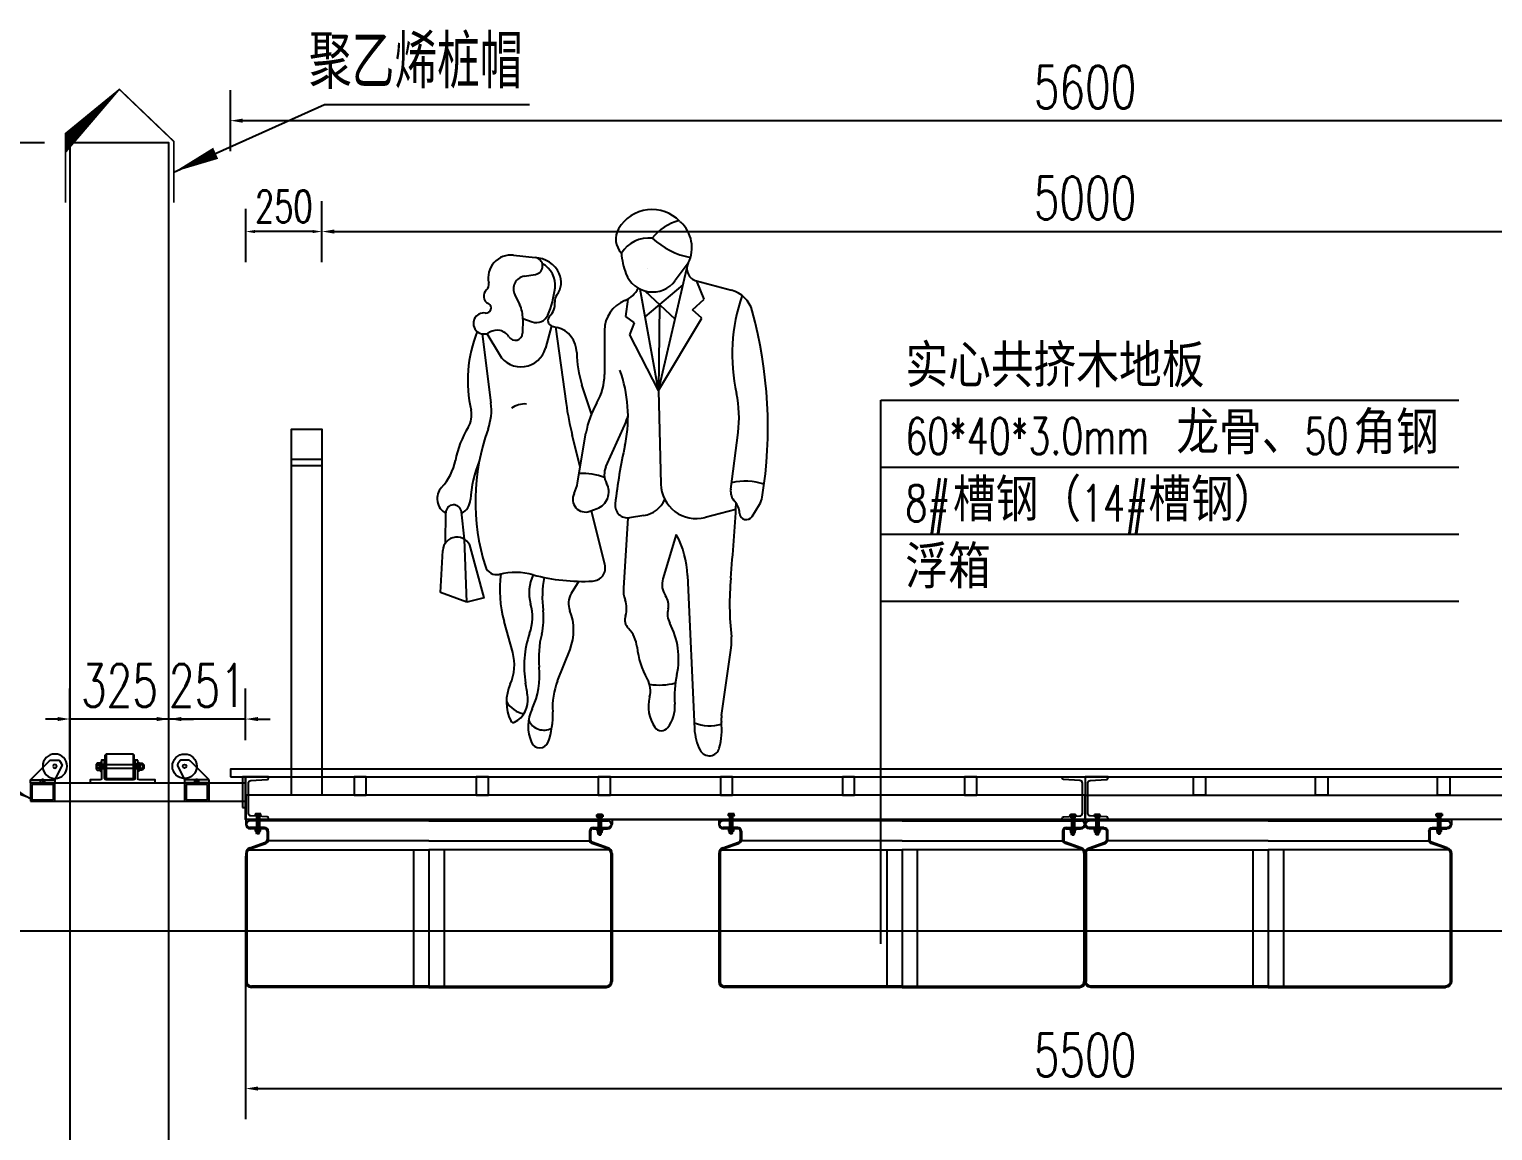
# Model space of a CAD drawing. Header units: millimetres. Extents: x -1471591 to 944464, y -468930 to 547002.
# Drawn here: x -856953 to -852158, y 30555 to 34164 of the extents above; entities that cross this region are included whole.
import ezdxf

# ---------------------------------------------------------------- set-up
doc = ezdxf.new("R2010")
doc.units = ezdxf.units.MM
doc.header["$LTSCALE"] = 10
doc.header["$PDMODE"] = 35
for name, pattern in [('ACAD_ISO03W100', [30, 12, -18]), ('CENTER2', [28.574999999999992, 19.05, -3.174999999999998, 3.174999999999998, -3.174999999999998]), ('DASH', [0.35, 0.25, -0.1]), ('DASHED2', [9.524999999999995, 6.349999999999998, -3.174999999999998])]:
    doc.linetypes.add(name, pattern=pattern)
for name, color, linetype in [('DIM_LEAD', 3, 'Continuous'), ('DIM_SYMB', 3, 'Continuous'), ('L-WATER水景', 5, 'Continuous'), ('PUB_DIM', 3, 'Continuous'), ('PUB_TEXT', 7, 'Continuous'), ('W-FLOAT_BOWL浮筒', 253, 'Continuous'), ('W-PLASTIC_RAILINGS塑木栏杆', 210, 'Continuous'), ('W-STEEL_FRAME钢架', 3, 'Continuous'), ('W-STEEL_KEEL钢龙骨', 5, 'Continuous'), ('W-WOOD_FLOOR木地板', 30, 'Continuous'), ('ZJ', 251, 'Continuous'), ('螺栓', 146, 'Continuous')]:
    doc.layers.add(name, color=color, linetype=linetype)
doc.styles.add('_TCH_DIM', font='SIMPLEX.shx', dxfattribs={"bigfont": 'hztxt.shx'})
doc.styles.add('ATTR', font='romans.shx', dxfattribs={"width": 0.8, "height": 0.7})
doc.styles.get("Standard").update_dxf_attribs({"font": 'simplex.shx', "width": 0.8, "bigfont": 'hztxt.shx'})
doc.styles.add('STANDARD_T3', font='simplex.shx', dxfattribs={"width": 0.7, "bigfont": 'hztxt.shx'})
doc.dimstyles.new('W&&30', dxfattribs={"dimtxt": 105, "dimasz": 30, "dimexe": 75, "dimexo": 90, "dimgap": 30, "dimtad": 1, "dimdec": 0, "dimzin": 0, "dimdsep": 46, "dimtxsty": 'STANDARD_T3', "dimcen": 0.09, "dimclrd": 1, "dimclre": 1, "dimclrt": 7, "dimazin": 2, "dimtfac": 1, "dimtdec": 0, "dimtix": 1, "dimtmove": 2, "dimatfit": 3, "dimfxl": 0, "dimtolj": 1, "dimtzin": 0, "dimarcsym": 0})
doc.dimstyles.new('W&&40', dxfattribs={"dimtxt": 140, "dimasz": 40, "dimexe": 100, "dimexo": 120, "dimgap": 40, "dimtad": 1, "dimdec": 0, "dimzin": 0, "dimdsep": 46, "dimtxsty": 'STANDARD_T3', "dimcen": 0.09, "dimclrd": 1, "dimclre": 1, "dimclrt": 7, "dimazin": 2, "dimtfac": 1, "dimtdec": 0, "dimtix": 1, "dimtmove": 2, "dimatfit": 3, "dimfxl": 0, "dimtolj": 1, "dimtzin": 0, "dimarcsym": 0})

# ---------------------------------------------------------------- blocks, each defined once
blk = doc.blocks.new('*D165')
at = {"layer": 'Defpoints', "color": 0, "transparency": 16777216}
for p in [(-850693.5728222181, 33864.67651455035), (-856293.615393166, 31714.44119787356), (-850693.5728222181, 31714.44119787356)]:
    blk.add_point(p, dxfattribs=at)
at = {"layer": 'W-PLASTIC_RAILINGS塑木栏杆', "color": 1, "lineweight": -2, "transparency": 16777216}
for p, q in [((-856293.615393166, 33764.67651455035), (-856293.615393166, 33964.67651455035)), ((-850693.5728222181, 33764.67651455035), (-850693.5728222181, 33964.67651455035)), ((-856253.615393166, 33864.67651455035), (-850733.5728222181, 33864.67651455035))]:
    blk.add_line(p, q, dxfattribs=at)
at = {"layer": 'W-PLASTIC_RAILINGS塑木栏杆', "color": 1, "transparency": 16777216}
for points in [[(-856253.615393166, 33871.34318121701), (-856253.615393166, 33858.00984788368), (-856293.615393166, 33864.67651455035)], [(-850733.5728222181, 33871.34318121701), (-850733.5728222181, 33858.00984788368), (-850693.5728222181, 33864.67651455035)]]:
    blk.add_solid(points, dxfattribs=at)
at = {"layer": 'W-PLASTIC_RAILINGS塑木栏杆', "color": 7, "transparency": 16777216, "insert": (-853493.594107692, 33974.67651455035), "char_height": 140, "attachment_point": 5, "style": 'STANDARD_T3'}
blk.add_mtext('\\A1;5600', dxfattribs=at)
blk = doc.blocks.new('PR49')
for p, q in [((-335.9962437965063, 664.1125869035486), (-264.4744037965062, 656.2033869035477)), ((241.6129962034936, 638.0085869035481), (198.8526162034934, 580.3457869035478)), ((-300.6050437965064, 594.3909869035485), (-262.8988037965064, 600.7453869035496)), ((108.433542194745, 620.2485306209395), (108.433542194745, 620.2485306209395)), ((143.6907562034937, 217.2791869035499), (237.2798362034938, 620.0971869035484)), ((-331.7208037965063, 533.5925869035491), (-315.7635637965062, 501.2069869035499)), ((143.6907562034937, 217.2791869035499), (82.85127620349338, 551.6885869035498)), ((97.98665620349355, 545.9555869035494), (198.2751562034938, 452.2177869035478)), ((99.48113620349389, 460.2777869035494), (224.7686362034937, 566.2485869035484)), ((268.4761962034938, 578.9105869035475), (384.4718162034935, 548.2305869035488)), ((294.4096362034937, 518.70498690355), (270.3463762034937, 578.4165869035473)), ((35.19587620349351, 461.8793869035493), (42.58637620349351, 519.1339869035487)), ((146.8162162034937, 500.3151869035491), (143.6907562034937, 217.2791869035499)), ((255.4767162034936, 483.6049869035494), (294.4096362034937, 518.70498690355)), ((286.3831762034936, 455.4573869035475), (255.4767162034936, 483.6049869035494)), ((-305.1545237965066, 453.1147869035473), (-306.2532837965065, 406.5487869035489)), ((-305.1287837965065, 454.7553869035493), (-273.7106437965063, 443.7235869035489)), ((64.3722962034938, 440.0055869035481), (35.19587620349351, 461.8793869035493)), ((49.05465620349379, 401.3643869035497), (64.3722962034938, 440.0055869035481)), ((143.6907562034937, 217.2791869035499), (286.3831762034936, 455.4573869035475)), ((-439.0516637965062, 404.0605869035468), (-410.3494837965064, 175.7025869035494)), ((-424.5200037965062, 404.8821869035475), (-382.6269837965065, 335.4283869035482)), ((-210.2971637965063, 430.4375869035497), (-230.4515837965063, 356.5897869035479)), ((-207.9280437965064, 429.6315869035481), (-191.7232837965065, 425.2557869035499)), ((-197.5974637965062, 426.8417869035479), (-162.1555637965062, 173.8149869035473)), ((-35.14452379650642, 415.2587869035498), (-35.28492379650665, 269.734186903548)), ((143.6907562034937, 217.2791869035499), (49.05465620349379, 401.3643869035497)), ((-78.48444379650655, 139.286986903548), (-109.6459637965062, 235.5467869035489)), ((143.6907562034937, 217.2791869035499), (151.0503162034935, -92.37041309645184)), ((-30.51262379650636, -35.17041309645066), (31.68379620349383, 103.75278690355)), ((-115.2133437965065, -35.71381309645022), (-141.5708437965066, 68.64498690354839)), ((-124.0900037965064, -88.55621309645159), (-96.4291237965065, 76.10698690354928)), ((382.1081562034936, -109.7410130964514), (406.3705762034934, 77.94778690354832)), ((-560.6749837965065, -287.167613096451), (-559.6716437965063, -187.0286130964528)), ((-497.6234237965065, -275.1062130964519), (-507.9051237965064, -184.3662130964502)), ((-83.86176379650638, -182.3330130964521), (-59.56554379650625, -173.5606130964521)), ((-33.82164379650625, -357.9708130964515), (-78.65682379650659, -180.4532130964511)), ((399.0429962034938, -176.6598130964515), (297.1484762034937, -202.8808130964522)), ((452.3814762034934, -199.3084130964504), (477.0333762034937, -160.0068130964522)), ((42.28841620349353, -204.2146130964514), (27.32905620349381, -436.4804130964522)), ((94.83337620349359, -196.4016130964529), (47.91013620349371, -203.7258130964529)), ((-489.6749637965065, -483.0074130964501), (-497.6234237965065, -275.1062130964519)), ((202.0976762034937, -258.7886130964511), (157.7351762034934, -405.5534130964519)), ((-577.1181637965065, -451.0508130964511), (-569.5376037965063, -312.1380130964508)), ((-432.3197437965065, -467.9690130964519), (-477.5059237965064, -302.3542130964519)), ((-120.2113237965064, -413.8994130964512), (-144.8265637965062, -453.949813096452)), ((238.8075962034936, -394.9792130964519), (262.0190962034937, -901.043213096452)), ((-489.6749637965065, -483.0074130964501), (-577.1181637965065, -451.0508130964511)), ((-432.3197437965065, -467.9690130964519), (-489.6749637965065, -483.0074130964501)), ((-338.4704037965064, -648.8848130964521), (-367.1699837965064, -546.5228130964518)), ((-190.1471637965063, -742.8462130964522), (-149.0762637965061, -638.7162130964508)), ((351.5898762034934, -856.9108130964515), (383.5597362034936, -633.2354130964521))]:
    blk.add_line(p, q)
for centre, radius, start, end in [((122.0291162034937, 686.919786903549), 128.000002, 44.06516, 149.6605), ((252.4019562034938, 620.0347869035493), 163.85902, 104.5278, 142.3965), ((258.5452362034936, 819.0543869035482), 61.988654, 224.0652, 227.2955), ((70.02001620349374, 717.3579869035493), 67.737982, 149.6605, 223.0914), ((138.4884162034936, 688.9685869035491), 115.029824, 333.7022, 47.29554), ((110.9934162034935, 613.3501869035483), 107.296046, 83.79842, 147.4479), ((301.7629562034938, 918.2833869035487), 267.23242, 227.8947, 258.5683), ((-344.2668437965064, 589.3209869035472), 75.24621, 83.68987, 192.5675), ((-267.5528037965063, 628.365186903548), 28.008396, 279.5645, 83.68987), ((-268.5064837965064, 563.612186903548), 92.678924, 25.35375, 87.50646000000002), ((-279.0689837965064, 564.9823869035499), 80.801812, 353.6823000000001, 61.58505), ((271.8486562034935, 691.547786903549), 252.127278, 184.6555, 200.4538), ((279.1944362034938, 619.4341869035493), 41.9198, 153.7022, 255.186), ((-293.5309637965062, 552.4087869035493), 42.574532, 99.56451, 206.2318), ((-245.2936837965063, 574.6101869035481), 66.99204199999998, 321.7671, 25.35375), ((123.5064362034937, 636.2197869035479), 93.80339800000002, 200.4538, 323.4399000000001), ((-406.8111437965064, 528.639586903548), 27.52854, 132.2027, 243.7817), ((-442.0674037965063, 567.5225869035507), 24.955164, 312.2027, 12.56751), ((-511.2305237965064, 590.6885869035498), 314.3818600000001, 336.6577, 353.6823000000001), ((-166.3072437965064, 512.3817869035499), 33.56353, 141.7671, 186.0349), ((0.3043962034937095, 592.7945869035473), 84.928948, 291.7508, 333.652), ((359.7055162034934, 454.5863869035474), 96.863104, 15.21337, 75.18607), ((-426.2297637965062, 489.2079869035499), 16.4256976, 261.608, 63.78170000000001), ((-408.4202837965065, 455.5509869035477), 103.29462, 358.6484, 26.23178), ((-256.2542437965063, 502.8735869035484), 56.884802, 314.4068, 6.034897000000001), ((71.17597620349339, 415.1573869035487), 106.320708, 111.7508, 179.9447), ((982.5911562034936, 335.2437869035472), 595.842, 160.857, 192.412), ((-433.7117837965064, 438.4897869035473), 34.8413, 81.60797, 302.5532), ((-260.1526837965064, 482.3361869035487), 40.922284, 250.6513, 336.6577), ((-202.8679237965065, 448.3697869035472), 19.4088596, 134.4068, 254.887), ((-960.8266837965066, 95.4743869035471), 1465.35376, 350.9257, 15.21337), ((-49.6189837965063, 249.1551869035499), 437.65436, 158.1997, 192.9045), ((-390.3019237965064, 370.4893869035497), 45.834126, 31.49907, 122.5532), ((-330.5224637965062, 407.1233869035495), 24.276161, 211.4991, 358.6484), ((-214.0268637965063, 341.0859869035498), 87.074104, 0.5487502, 75.1585), ((-311.0697837965064, 378.5883869035474), 83.566366, 211.0972, 344.735), ((229.4990762034937, 345.3343869035475), 356.47222, 180.5488, 197.9376), ((-222.8437237965064, 269.9161869035497), 187.558774, 329.9585, 359.9447000000001), ((-411.7417837965064, 130.4235869035471), 454.28916, 348.7716, 19.79192), ((32.88603620349376, 126.2271869035482), 376.59206, 352.6343, 12.41203), ((-550.1670837965064, 134.4743869035471), 75.863242, 328.4972000000001, 12.90451), ((-594.7929637965065, 152.518386903549), 185.894488, 340.1872000000001, 7.163764), ((-297.6254437965063, 91.28318690354985), 81.049982, 86.76449000000001, 124.0677), ((818.9523562034937, 311.2431869035478), 990.6858, 187.9737, 194.1746), ((197.7244762034934, 26.69398690354723), 298.27512, 149.9584, 170.4643), ((-145.0694037965064, 182.8837869035498), 193.65866, 335.8818, 345.625), ((-202.8889837965064, -78.36161309645087), 331.44644, 148.4972, 168.8363), ((247.1590562034938, -150.8184130964501), 709.033, 160.1872, 197.583), ((1941.764956203493, -384.5090130964509), 1954.9088, 167.6185, 173.3371), ((-329.7089237965064, 114.1371869035474), 370.65522, 347.6185, 348.7716), ((-708.0749637965065, 21.33538690354743), 183.48304, 317.1431, 348.8363), ((-93.56236379650622, -165.180813096451), 385.22562, 157.3655, 176.8421), ((25.59329620349375, -60.28901309645022), 61.472216, 155.8818, 208.9638), ((-242.9799437965065, -68.58301309645213), 120.555838, 332.8936, 350.4643), ((-109.8521437965063, -264.6750130964514), 207.55761, 68.83665, 92.48221999999998), ((-79.46542379650646, -118.4354130964503), 58.605404, 289.8502, 28.96384), ((267.9962362034937, -89.59101309645195), 116.979096, 181.3615, 284.4306000000001), ((429.6611162034935, -278.8242130964512), 195.873262, 71.34217, 103.2095), ((-533.1968837965063, -140.9254130964505), 55.077594, 137.1431, 241.2442), ((-533.1968837965063, -140.9254130964505), 55.077594, 298.0249, 356.8421), ((-98.16644379650631, -142.7090130964521), 42.12637000000001, 152.8936, 289.8502), ((80.67845620349352, -105.7162130964508), 91.783328, 278.8716, 335.5887000000001), ((431.9634162034935, -116.1864130964503), 50.27001199999999, 172.6343, 223.0488), ((421.7703762034936, -125.3436130964513), 65.234026, 327.9033000000001, 350.9257), ((-533.7064837965065, -187.2886130964526), 25.9664496, 6.464655, 179.4259), ((41.47903620349378, -162.5236130964529), 41.69984, 173.3371, 278.8716), ((-9254.776243796507, 433.3261869035488), 9673.0712, 355.0369, 356.503), ((352.5809962034936, -190.3384130964526), 58.35822200000001, 2.103457, 43.04886), ((433.3499962034936, -187.3718130964524), 22.46533640000001, 182.1034, 327.9033000000001), ((-522.7300637965064, -314.6912130964513), 46.87716800000001, 15.26099, 176.8765), ((-70.24842379650642, -405.2440130964513), 309.22658, 1.902016, 28.2691), ((-391.9989437965064, -353.3610130964515), 38.550252, 197.583, 283.766), ((-329.3706637965062, -608.9956130964522), 224.6433280000001, 74.79686, 103.766), ((-76.8859637965061, -368.8466130964512), 44.416684, 272.9699, 14.17464), ((-1.010943796506282, -443.8618130964512), 380.27886, 171.7882, 195.6622), ((-148.2008437965065, -451.2172130964522), 136.275594, 154.2789, 195.7186), ((-106.8995837965065, 209.6845869035498), 623.69918, 254.7968, 272.9699), ((101.7875962034937, -467.407413096451), 342.498, 168.8051, 187.1744), ((220.4300162034937, -424.5048130964522), 65.49615800000001, 163.1817, 215.0522), ((1370.719156203494, -489.380013096451), 992.4122, 175.037, 186.2271), ((-90.36826379650623, -487.4222130964518), 63.92211800000001, 148.4244, 202.0211), ((120.0502562034937, -442.4526130964517), 92.91318399999999, 176.315, 200.2948), ((-43.89040379650619, -503.0794130964513), 81.87829, 342.1956999999999, 20.29483), ((123.5025362034936, -492.5078130964521), 52.905918, 346.1648000000001, 35.0522), ((-435.5031837965064, -532.0746130964517), 162.185556, 340.5028, 15.71862), ((-448.1859837965064, -536.6376130964518), 211.815786, 345.8671, 7.174454), ((-308.7388837965065, -575.7416130964508), 171.633332, 338.4745, 22.02106), ((73.39507620349353, -540.7456130964522), 41.306772, 162.1957, 223.8974), ((239.7451562034937, -521.1338130964521), 66.80684399999998, 166.1648, 207.7697), ((-31.74372379650659, -641.914213096452), 104.60138, 5.886500999999999, 43.89737), ((-42.06286379650619, -669.5210130964522), 251.67909, 347.8867, 27.76974), ((20.06751620349372, -693.3760130964512), 321.09792, 160.5028, 190.2916), ((63.38871620349344, -665.4494130964515), 315.72658, 165.867, 185.8852), ((240.1575162034935, -612.7370130964515), 144.859728, 351.8658, 6.227060000000001), ((-486.5463837965065, -690.4016130964515), 153.786204, 335.5877, 15.6622), ((339.3436162034936, -603.6526130964514), 268.45312, 185.8865, 209.7457), ((-506.6711637965064, -724.2094130964513), 257.353902, 334.5018, 5.885165000000001), ((542.4233762034937, -794.9658130964517), 346.1172, 167.8867, 184.1323), ((-216.6788637965062, -812.8876130964518), 142.57789, 155.5877, 205.9534), ((-1205.140363796507, -915.8476130964513), 924.14452, 7.434186, 10.29165), ((33.01187620349343, -830.8354130964512), 239.890118, 158.4745, 183.5381), ((37.12247620349355, -776.357613096451), 79.633008, 344.9715, 29.7457), ((146.6903762034937, -559.1302130964514), 197.647736, 260.3463, 285.4326), ((-284.1194837965065, -766.7454130964519), 87.50739399999999, 210.8432, 258.2488), ((-369.8700837965064, -806.8582130964519), 81.793764, 297.4012, 7.434186), ((229.9545962034938, -828.1288130964508), 120.027986, 164.9715, 214.633), ((83.82939620349386, -828.1002130964521), 113.672078, 322.4055, 4.132304), ((-152.7469437965063, -893.0092130964513), 134.762966, 154.5018, 203.5806), ((-445.5233237965065, -860.4494130964515), 239.558956, 339.1792, 3.538101), ((444.1327162034936, -870.1370130964509), 93.48352, 171.8658, 185.4856), ((-336.5100037965063, -871.2134130964527), 9.3062138, 205.9534, 297.4012), ((-234.7790237965066, -848.9678130964517), 56.776642, 205.4056, 296.7841), ((152.9483162034937, -881.3170130964511), 26.438854, 214.633, 322.4055), ((312.0709162034935, -765.614413096452), 126.388522, 246.2224, 288.2358), ((434.8574762034935, -893.1158130964511), 173.020172, 182.6261, 207.1679), ((104.0423162034937, -902.7982130964518), 248.17182, 345.4585, 5.485583999999999), ((-249.2014837965064, -935.1110130964515), 29.520634, 203.5806, 339.1792), ((311.2607562034935, -956.5480130964515), 34.09588, 207.1679, 345.4585)]:
    blk.add_arc(centre, radius, start, end)
at = {"style": 'ATTR', "width": 0.8, "flags": 9}
blk.add_attdef('ESTCODE', (-99.60960297734832, -946.3613238689247), '', height=18.2, dxfattribs=at)
blk = doc.blocks.new('*D166')
at = {"layer": 'Defpoints', "color": 0, "transparency": 16777216}
for p in [(-850993.615393166, 33501.21576089307), (-855993.615393166, 32854.08247369621), (-850993.615393166, 32854.08247369621)]:
    blk.add_point(p, dxfattribs=at)
at = {"layer": 'W-PLASTIC_RAILINGS塑木栏杆', "color": 1, "lineweight": -2, "transparency": 16777216}
for p, q in [((-855993.615393166, 33401.21576089307), (-855993.615393166, 33601.21576089307)), ((-850993.615393166, 33401.21576089307), (-850993.615393166, 33601.21576089307)), ((-855953.615393166, 33501.21576089307), (-851033.615393166, 33501.21576089307))]:
    blk.add_line(p, q, dxfattribs=at)
at = {"layer": 'W-PLASTIC_RAILINGS塑木栏杆', "color": 1, "transparency": 16777216}
for points in [[(-855953.615393166, 33507.88242755974), (-855953.615393166, 33494.54909422641), (-855993.615393166, 33501.21576089307)], [(-851033.615393166, 33507.88242755974), (-851033.615393166, 33494.54909422641), (-850993.615393166, 33501.21576089307)]]:
    blk.add_solid(points, dxfattribs=at)
at = {"layer": 'W-PLASTIC_RAILINGS塑木栏杆', "color": 7, "transparency": 16777216, "insert": (-853493.615393166, 33611.21576089307), "char_height": 140, "attachment_point": 5, "style": 'STANDARD_T3'}
blk.add_mtext('\\A1;5000', dxfattribs=at)
blk = doc.blocks.new('*D168')
at = {"layer": 'Defpoints', "color": 0, "transparency": 16777216}
for p in [(-856243.615393166, 31574.44119787356), (-850743.615393166, 31574.44119787356), (-850743.615393166, 30692.91237436421)]:
    blk.add_point(p, dxfattribs=at)
at = {"layer": 'W-STEEL_FRAME钢架', "color": 1, "lineweight": -2, "transparency": 16777216}
for p, q in [((-856243.615393166, 31454.44119787356), (-856243.615393166, 30592.91237436421)), ((-850743.615393166, 31454.44119787356), (-850743.615393166, 30592.91237436421)), ((-856203.615393166, 30692.91237436421), (-850783.615393166, 30692.91237436421))]:
    blk.add_line(p, q, dxfattribs=at)
at = {"layer": 'W-STEEL_FRAME钢架', "color": 1, "transparency": 16777216}
for points in [[(-856203.615393166, 30699.57904103088), (-856203.615393166, 30686.24570769754), (-856243.615393166, 30692.91237436421)], [(-850783.615393166, 30699.57904103088), (-850783.615393166, 30686.24570769754), (-850743.615393166, 30692.91237436421)]]:
    blk.add_solid(points, dxfattribs=at)
at = {"layer": 'W-STEEL_FRAME钢架', "color": 7, "transparency": 16777216, "insert": (-853493.615393166, 30802.91237436421), "char_height": 140, "attachment_point": 5, "style": 'STANDARD_T3'}
blk.add_mtext('\\A1;5500', dxfattribs=at)
blk = doc.blocks.new('*U161')
at = {"layer": 'W-STEEL_KEEL钢龙骨'}
blk.add_lwpolyline([(-20, -30), (20, -30), (20, 30), (-20, 30)], close=True, dxfattribs=at)
blk = doc.blocks.new('*U162')
at = {"layer": 'W-STEEL_FRAME钢架', "color": 0, "linetype": 'ByBlock', "lineweight": -2}
for p in [(0, 0), (400, 0), (800, 0), (1200, 0), (1600, 0), (2000, 0)]:
    blk.add_blockref('*U161', p, dxfattribs=at)
blk = doc.blocks.new('*U163')
at = {"layer": 'W-STEEL_KEEL钢龙骨'}
blk.add_lwpolyline([(-20, -30), (20, -30), (20, 30), (-20, 30)], close=True, dxfattribs=at)
blk = doc.blocks.new('*U164')
at = {"layer": 'W-STEEL_FRAME钢架', "color": 0, "linetype": 'ByBlock', "lineweight": -2}
for p in [(0, 0), (400, 0), (800, 0), (1200, 0), (1600, 0), (2000, 0)]:
    blk.add_blockref('*U163', p, dxfattribs=at)
blk = doc.blocks.new('*D170')
at = {"layer": 'Defpoints', "color": 0, "transparency": 16777216}
for p in [(-856819.7762410996, 31903.8206551543), (-856819.7762410996, 31651.242369588), (-856494.7762410996, 31651.242369588)]:
    blk.add_point(p, dxfattribs=at)
at = {"layer": 'PUB_DIM', "color": 1, "lineweight": -2, "transparency": 16777216}
for p, q in [((-856819.7762410996, 31771.242369588), (-856819.7762410996, 32003.8206551543)), ((-856494.7762410996, 31771.242369588), (-856494.7762410996, 32003.8206551543)), ((-856859.7762410996, 31903.8206551543), (-856899.7762410996, 31903.8206551543)), ((-856494.7762410996, 31903.8206551543), (-856819.7762410996, 31903.8206551543)), ((-856454.7762410996, 31903.8206551543), (-856414.7762410996, 31903.8206551543))]:
    blk.add_line(p, q, dxfattribs=at)
at = {"layer": 'PUB_DIM', "color": 1, "transparency": 16777216}
for points in [[(-856859.7762410996, 31910.48732182097), (-856859.7762410996, 31897.15398848763), (-856819.7762410996, 31903.8206551543)], [(-856454.7762410996, 31910.48732182097), (-856454.7762410996, 31897.15398848763), (-856494.7762410996, 31903.8206551543)]]:
    blk.add_solid(points, dxfattribs=at)
at = {"layer": 'PUB_DIM', "color": 7, "transparency": 16777216, "insert": (-856657.2762410996, 32013.8206551543), "char_height": 140, "attachment_point": 5, "style": 'STANDARD_T3'}
blk.add_mtext('\\A1;325', dxfattribs=at)
blk = doc.blocks.new('5632.')
for p, q in [((865972.7577480647, -129944.8268070182), (865995.8249615186, -129992.1216033775)), ((865980.8735029197, -129928.5214834217), (865973.7819724404, -129939.0348313285)), ((866075.8249615186, -129992.1216033775), (866013.753893707, -129930.0505355656))]:
    blk.add_line(p, q)
at = {"color": 0}
for p, q in [((866006.682825895, -129927.1216033775), (865984.3432487755, -129927.1216033775)), ((866075.8249615186, -129992.1216033775), (865995.8249615186, -129992.1216033775)), ((865995.8249615186, -129992.1216033775), (865995.8249615186, -130002.1216033775)), ((865995.8249615186, -130002.1216033775), (866075.8249615186, -130002.1216033775)), ((866075.8249615186, -130002.1216033775), (866075.8249615186, -129992.1216033775))]:
    blk.add_line(p, q, dxfattribs=at)
for radius in [40, 6]:
    blk.add_circle((865995.8249615186, -129947.3343983071), radius)
for centre, radius, start, end in [((865977.2517182962, -129942.6349512843), 5, 133.943538768999, 205.9999999985835), ((865984.3432487755, -129932.1216033775), 5, 90, 133.943538768999), ((866006.682825895, -129937.1216033775), 10, 45, 90)]:
    blk.add_arc(centre, radius, start, end)
blk = doc.blocks.new('*D169')
at = {"layer": 'Defpoints', "color": 0, "transparency": 16777216}
for p in [(-856494.7762410996, 31903.82065154309), (-856494.7762410996, 31714.44119787356), (-856243.6153931661, 31714.44119787356)]:
    blk.add_point(p, dxfattribs=at)
at = {"layer": 'PUB_DIM', "color": 1, "lineweight": -2, "transparency": 16777216}
for p, q in [((-856494.7762410996, 31834.44119787356), (-856494.7762410996, 32003.82065154309)), ((-856243.6153931661, 31834.44119787356), (-856243.6153931661, 32003.82065154309)), ((-856534.7762410996, 31903.82065154309), (-856574.7762410996, 31903.82065154309)), ((-856243.6153931661, 31903.82065154309), (-856494.7762410996, 31903.82065154309)), ((-856203.6153931661, 31903.82065154309), (-856163.6153931661, 31903.82065154309))]:
    blk.add_line(p, q, dxfattribs=at)
at = {"layer": 'PUB_DIM', "color": 1, "transparency": 16777216}
for points in [[(-856534.7762410996, 31910.48731820976), (-856534.7762410996, 31897.15398487643), (-856494.7762410996, 31903.82065154309)], [(-856203.6153931661, 31910.48731820976), (-856203.6153931661, 31897.15398487643), (-856243.6153931661, 31903.82065154309)]]:
    blk.add_solid(points, dxfattribs=at)
at = {"layer": 'PUB_DIM', "color": 7, "transparency": 16777216, "insert": (-856369.1958171328, 32013.82065154309), "char_height": 140, "attachment_point": 5, "style": 'STANDARD_T3'}
blk.add_mtext('\\A1;251', dxfattribs=at)
blk = doc.blocks.new('螺栓')
at = {"layer": '螺栓'}
for p, q in [((-9.565248159575276, 56.14662436698563), (-8.565248159575276, 57.14662436698563)), ((-9.565248159575276, 56.14662436698563), (-9.565248159575276, 49.79269158397801)), ((8.614986073574983, 57.14662436698563), (-8.565248159575276, 57.14662436698563)), ((9.614986073574983, 56.14662436698563), (8.614986073574983, 57.14662436698563)), ((9.614986074506305, 51.38268738891929), (9.614986073574983, 56.14662436698563)), ((-3.354074314585887, -8.596571926027536), (-4.795058558578603, -7.155385493999347))]:
    blk.add_line(p, q, dxfattribs=at)
for points in [[(-9.565248159575276, 51.38268738891929), (9.614986074506305, 51.38268738891929), (9.614986074506305, 49.79269158397801), (-9.565248159575276, 49.79269158397801)], [(7.677027047495358, 51.38268738891929), (-7.677027047495358, 51.38268738891929)], [(-7.18005226564128, 57.14662436698563), (7.229790180572309, 57.14662436698563)], [(-4.795058558578603, 57.14662436698563), (-4.795058558578603, 51.38268738891929)], [(-4.795058558578603, 51.38268738891929), (-4.795058558578603, 7.701693817973137)], [(-3.354074314585887, 51.38268738891929), (-3.354074314585887, 7.701693817973137)], [(3.403812228352763, 51.38268738891929), (3.403812228352763, 7.701693817973137)], [(4.79505855741445, 51.38268738891929), (4.79505855741445, 57.14662436698563)], [(4.79505855741445, 51.38268738891929), (4.79505855741445, 7.701693817973137)], [(9.614986074506305, 7.701693817973137), (-9.565248159575276, 7.701693817973137)], [(-9.565248159575276, 5.76393697806634), (-9.565248159575276, 7.701693817973137)], [(9.614986074506305, 5.76393697806634), (-9.565248159575276, 5.76393697806634)], [(7.677027047495358, 5.76393697806634), (7.677027047495358, 0), (-7.677027047495358, 0), (-7.677027047495358, 5.76393697806634)], [(-5.1925575096393, 0), (-5.1925575096393, 5.76393697806634)], [(-4.795058558578603, -7.155385493999347), (-4.795058558578603, 0)], [(-3.354074314585887, -8.596571926027536), (-3.354074314585887, 0)], [(3.403812228352763, -8.596571926027536), (3.403812228352763, 0)], [(4.79505855741445, -7.155385493999347), (4.79505855741445, 0)], [(5.242295424570329, 5.76393697806634), (5.242295424570329, 0)], [(9.614986074506305, 7.701693817973137), (9.614986074506305, 5.76393697806634)], [(3.403812228352763, -8.596571926027536), (-3.354074314585887, -8.596571926027536)], [(3.403812228352763, -8.596571926027536), (4.79505855741445, -7.155385493999347)]]:
    blk.add_lwpolyline(points, dxfattribs=at)
for points in [[(-7.354134970461018, 56.91370534803718), (-6.519912857445888, 56.50690581090748), (-5.532231079530902, 56.5740317790769), (-4.760889015509747, 57.09001210611314)], [(-4.744511896627955, 57.12438383605331), (-1.64195777347777, 56.02772345393896), (1.742848910507746, 56.02772345393896), (4.845200847485103, 57.12478820909746)], [(4.810626929509453, 57.09001210611314), (5.582373367506079, 56.5740317790769), (6.569852959481068, 56.50690581090748), (7.404277258436196, 56.91370534803718)]]:
    blk.add_open_spline(points, degree=3, dxfattribs=at)
blk = doc.blocks.new('*U799')
at = {"layer": 'W-FLOAT_BOWL浮筒'}
for p, q in [((-599.9999999995343, 265.3599363097455), (-599.9999999995343, 250.3599363097455)), ((4.656612873077393e-10, 265.3599363097455), (-599.9999999995343, 265.3599363097455)), ((4.656612873077393e-10, 261.3599363097455), (-586.4233488554601, 261.3599363097455)), ((4.656612873077393e-10, 265.3599363097455), (600.0000000004657, 265.3599363076501)), ((4.656612873077393e-10, 261.3599363097455), (586.4233488563914, 261.3599363076501)), ((600.0000000004657, 265.3599363076501), (600.0000000004657, 250.3599363076501)), ((-538.0000000004657, 239.3599363097455), (-586.4233488554601, 239.3599363097455)), ((-538.0000000004657, 235.3599363097455), (-584.9999999995343, 235.3599363097455)), ((-530.0000000004657, 227.3599363097455), (-530.0000000004657, 198.5610956538003)), ((-4.656612873077393e-10, 195.6995171396993), (-526.3461865296122, 195.6995171396993)), ((-526.0000000004657, 227.3599363097455), (-526.0000000004657, 198.5610956538003)), ((4.656612873077393e-10, 195.6995171396993), (526.3461865293793, 195.699517138768)), ((526.0000000004657, 227.3599363088142), (526.0000000004657, 198.5610956526361)), ((530.0000000004657, 227.3599363088142), (530.0000000004657, 198.5610956526361)), ((538.0000000004657, 239.3599363088142), (586.4233488563914, 239.3599363076501)), ((538.0000000004657, 235.3599363088142), (585.0000000004657, 235.3599363088142)), ((-600.0000000004657, 154.3061967797112), (-599.9999999995343, -265.6400636902545)), ((-596.0000000004657, 155.0171252016444), (-596.0000000004657, -265.6400636902545)), ((-590.6503208256327, 166.500648527639), (-4.656612873077393e-10, 166.500648527639)), ((-586.5706717555877, 173.1960425355937), (-535.37173129851, 191.0051573517267)), ((-585.9280038166326, 169.1845095197205), (-534.0575969475321, 187.2271881997585)), ((-50.00000000046566, 166.500648527639), (-50.00000000046566, -280.6400636902545)), ((590.6503208253998, 166.5006485267077), (4.656612873077393e-10, 166.500648527639)), ((4.656612873077393e-10, 166.500648527639), (-1.629814505577087e-09, -280.6400636902545)), ((-4.656612873077393e-10, 166.500648527639), (-1.629814505577087e-09, -280.6400636902545)), ((50.00000000046566, 166.500648527639), (49.99999999837019, -280.6400636902545)), ((585.9280038163997, 169.184509517625), (534.0575969475321, 187.2271881985944)), ((586.5706717553549, 173.1960425346624), (535.37173129851, 191.0051573496312)), ((596.0000000004657, 155.0171252007131), (595.9999999983702, -265.6400636923499)), ((600.0000000004657, 154.3061967787798), (599.9999999983702, -265.6400636923499)), ((4.656612873077393e-10, -280.6400636902545), (-581.0000000004657, -280.6400636902545)), ((4.656612873077393e-10, -284.6400636902545), (-580.9999999995343, -284.6400636902545)), ((-1.629814505577087e-09, -280.6400636902545), (580.9999999983702, -280.6400636911858)), ((-1.629814505577087e-09, -284.6400636902545), (580.9999999983702, -284.6400636911858))]:
    blk.add_line(p, q, dxfattribs=at)
for points in [[(-599.9166268995032, 265.3599363097455), (-530.2562077306211, 265.3599363097455)], [(-599.9166268995032, 265.3599363097455), (-530.2562077306211, 265.3599363097455)], [(599.9166269004345, 265.3599363076501), (530.2562077303883, 265.3599363088142)], [(599.9166269004345, 265.3599363076501), (530.2562077303883, 265.3599363088142)]]:
    blk.add_lwpolyline(points, dxfattribs=at)
for centre, radius, start, end in [((-584.9999999995343, 250.3599363097455), 15, 180, 270), ((-586.4233488554601, 250.3599363097455), 11, 90, 270), ((585.0000000004657, 250.3599363088142), 15, 270, 0), ((586.4233488563914, 250.3599363076501), 11, 270, 90), ((-538.0000000004657, 227.3599363097455), 12, 0, 90), ((-538.0000000004657, 227.3599363097455), 8, 0, 90), ((-538.0000000004657, 198.5610956538003), 8, 289.1797943729372, 0), ((-538.0000000004657, 198.5610956538003), 12, 289.1797943729372, 0), ((538.0000000004657, 227.3599363088142), 12, 90, 180), ((538.0000000004657, 198.5610956526361), 12, 180, 250.8202055988502), ((538.0000000004657, 227.3599363088142), 8, 90, 180), ((538.0000000004657, 198.5610956526361), 8, 180, 250.8202055988502), ((-580.0000000004657, 154.3061967797112), 20, 109.1797943729372, 180), ((-581.0000000004657, 155.0171252016444), 15, 109.1797943729372, 180), ((581.0000000004657, 155.0171252007131), 15, 0, 70.82020559885027), ((580.0000000004657, 154.3061967787798), 20, 0, 70.82020559885027), ((-580.9999999995343, -265.6400636902545), 19, 180, 270), ((-581.0000000004657, -265.6400636902545), 15, 180, 270), ((580.9999999983702, -265.6400636911858), 15, 270, 0), ((580.9999999983702, -265.6400636911858), 19, 270, 0)]:
    blk.add_arc(centre, radius, start, end, dxfattribs=at)
blk.add_blockref('螺栓', (-559.9427259905497, 227.4934393242002))
at = {"xscale": -1}
blk.add_blockref('螺栓', (559.9427259896183, 224.294804608915), dxfattribs=at)
blk = doc.blocks.new('*U800')
at = {"color": 0, "linetype": 'ByBlock', "lineweight": -2}
for p in [(0, 0), (1550, 0)]:
    blk.add_blockref('*U799', p, dxfattribs=at)
blk = doc.blocks.new('*U801')
at = {"layer": 'W-FLOAT_BOWL浮筒'}
for p, q in [((-599.9999999995343, 265.3599363097455), (-599.9999999995343, 250.3599363097455)), ((4.656612873077393e-10, 265.3599363097455), (-599.9999999995343, 265.3599363097455)), ((4.656612873077393e-10, 261.3599363097455), (-586.4233488554601, 261.3599363097455)), ((4.656612873077393e-10, 265.3599363097455), (600.0000000004657, 265.3599363076501)), ((4.656612873077393e-10, 261.3599363097455), (586.4233488563914, 261.3599363076501)), ((600.0000000004657, 265.3599363076501), (600.0000000004657, 250.3599363076501)), ((-538.0000000004657, 239.3599363097455), (-586.4233488554601, 239.3599363097455)), ((-538.0000000004657, 235.3599363097455), (-584.9999999995343, 235.3599363097455)), ((-530.0000000004657, 227.3599363097455), (-530.0000000004657, 198.5610956538003)), ((-4.656612873077393e-10, 195.6995171396993), (-526.3461865296122, 195.6995171396993)), ((-526.0000000004657, 227.3599363097455), (-526.0000000004657, 198.5610956538003)), ((4.656612873077393e-10, 195.6995171396993), (526.3461865293793, 195.699517138768)), ((526.0000000004657, 227.3599363088142), (526.0000000004657, 198.5610956526361)), ((530.0000000004657, 227.3599363088142), (530.0000000004657, 198.5610956526361)), ((538.0000000004657, 239.3599363088142), (586.4233488563914, 239.3599363076501)), ((538.0000000004657, 235.3599363088142), (585.0000000004657, 235.3599363088142)), ((-600.0000000004657, 154.3061967797112), (-599.9999999995343, -265.6400636902545)), ((-596.0000000004657, 155.0171252016444), (-596.0000000004657, -265.6400636902545)), ((-590.6503208256327, 166.500648527639), (-4.656612873077393e-10, 166.500648527639)), ((-586.5706717555877, 173.1960425355937), (-535.37173129851, 191.0051573517267)), ((-585.9280038166326, 169.1845095197205), (-534.0575969475321, 187.2271881997585)), ((-50.00000000046566, 166.500648527639), (-50.00000000046566, -280.6400636902545)), ((590.6503208253998, 166.5006485267077), (4.656612873077393e-10, 166.500648527639)), ((4.656612873077393e-10, 166.500648527639), (-1.629814505577087e-09, -280.6400636902545)), ((-4.656612873077393e-10, 166.500648527639), (-1.629814505577087e-09, -280.6400636902545)), ((50.00000000046566, 166.500648527639), (49.99999999837019, -280.6400636902545)), ((585.9280038163997, 169.184509517625), (534.0575969475321, 187.2271881985944)), ((586.5706717553549, 173.1960425346624), (535.37173129851, 191.0051573496312)), ((596.0000000004657, 155.0171252007131), (595.9999999983702, -265.6400636923499)), ((600.0000000004657, 154.3061967787798), (599.9999999983702, -265.6400636923499)), ((4.656612873077393e-10, -280.6400636902545), (-581.0000000004657, -280.6400636902545)), ((4.656612873077393e-10, -284.6400636902545), (-580.9999999995343, -284.6400636902545)), ((-1.629814505577087e-09, -280.6400636902545), (580.9999999983702, -280.6400636911858)), ((-1.629814505577087e-09, -284.6400636902545), (580.9999999983702, -284.6400636911858))]:
    blk.add_line(p, q, dxfattribs=at)
for points in [[(-599.9166268995032, 265.3599363097455), (-530.2562077306211, 265.3599363097455)], [(-599.9166268995032, 265.3599363097455), (-530.2562077306211, 265.3599363097455)], [(599.9166269004345, 265.3599363076501), (530.2562077303883, 265.3599363088142)], [(599.9166269004345, 265.3599363076501), (530.2562077303883, 265.3599363088142)]]:
    blk.add_lwpolyline(points, dxfattribs=at)
for centre, radius, start, end in [((-584.9999999995343, 250.3599363097455), 15, 180, 270), ((-586.4233488554601, 250.3599363097455), 11, 90, 270), ((585.0000000004657, 250.3599363088142), 15, 270, 0), ((586.4233488563914, 250.3599363076501), 11, 270, 90), ((-538.0000000004657, 227.3599363097455), 12, 0, 90), ((-538.0000000004657, 227.3599363097455), 8, 0, 90), ((-538.0000000004657, 198.5610956538003), 8, 289.1797943729372, 0), ((-538.0000000004657, 198.5610956538003), 12, 289.1797943729372, 0), ((538.0000000004657, 227.3599363088142), 12, 90, 180), ((538.0000000004657, 198.5610956526361), 12, 180, 250.8202055988502), ((538.0000000004657, 227.3599363088142), 8, 90, 180), ((538.0000000004657, 198.5610956526361), 8, 180, 250.8202055988502), ((-580.0000000004657, 154.3061967797112), 20, 109.1797943729372, 180), ((-581.0000000004657, 155.0171252016444), 15, 109.1797943729372, 180), ((581.0000000004657, 155.0171252007131), 15, 0, 70.82020559885027), ((580.0000000004657, 154.3061967787798), 20, 0, 70.82020559885027), ((-580.9999999995343, -265.6400636902545), 19, 180, 270), ((-581.0000000004657, -265.6400636902545), 15, 180, 270), ((580.9999999983702, -265.6400636911858), 15, 270, 0), ((580.9999999983702, -265.6400636911858), 19, 270, 0)]:
    blk.add_arc(centre, radius, start, end, dxfattribs=at)
blk.add_blockref('螺栓', (-559.9427259905497, 227.4934393242002))
at = {"xscale": -1}
blk.add_blockref('螺栓', (559.9427259896183, 224.294804608915), dxfattribs=at)
blk = doc.blocks.new('*U802')
at = {"color": 0, "linetype": 'ByBlock', "lineweight": -2}
for p in [(0, 0), (1550, 0)]:
    blk.add_blockref('*U801', p, dxfattribs=at)
blk = doc.blocks.new('*D1901')
at = {"color": 1, "lineweight": -2, "transparency": 16777216}
for p, q in [((-856243.5320200659, 33401.21576089307), (-856243.5320200659, 33576.21576089307)), ((-855993.615393166, 33401.21576089307), (-855993.615393166, 33576.21576089307)), ((-856023.615393166, 33501.21576089307), (-856213.5320200659, 33501.21576089307))]:
    blk.add_line(p, q, dxfattribs=at)
at = {"color": 1, "transparency": 16777216}
for points in [[(-856213.5320200659, 33506.21576089307), (-856213.5320200659, 33496.21576089307), (-856243.5320200659, 33501.21576089307)], [(-856023.615393166, 33506.21576089307), (-856023.615393166, 33496.21576089307), (-855993.615393166, 33501.21576089307)]]:
    blk.add_solid(points, dxfattribs=at)
at = {"layer": 'Defpoints', "color": 0, "transparency": 16777216}
for p in [(-856243.5320200659, 33501.21576089307), (-856243.5320200659, 31654.44119787356), (-855993.615393166, 31654.44119787356)]:
    blk.add_point(p, dxfattribs=at)
at = {"color": 7, "transparency": 16777216, "insert": (-856118.573706616, 33583.71576089307), "char_height": 105, "attachment_point": 5, "style": 'STANDARD_T3'}
blk.add_mtext('\\A1;250', dxfattribs=at)

msp = doc.modelspace()

# ---------------------------------------------------------------- linework, layer by layer
for p, q in [((-856731.7863942989, 31740.93000309682, -1e-08), (-856731.7863942989, 31754.93000309682, -1e-08)), ((-856729.7863942989, 31753.43000309682, -1e-08), (-856722.7863942989, 31753.43000309682, -1e-08)), ((-856722.7863942989, 31742.43000309682, -1e-08), (-856729.7863942989, 31742.43000309682, -1e-08)), ((-856718.7863942989, 31746.88523939671, -1e-08), (-856722.7863942989, 31750.2311146087, -1e-08)), ((-856718.7863942989, 31744.58412788482, -1e-08), (-856722.7863942989, 31747.93000309682, -1e-08)), ((-856593.7863942989, 31746.88523939671, -1e-08), (-856589.7863942989, 31750.2311146087, -1e-08)), ((-856593.7863942989, 31744.58412788482, -1e-08), (-856589.7863942989, 31747.93000309682, -1e-08)), ((-856582.7863942989, 31753.43000309682, -1e-08), (-856589.7863942989, 31753.43000309682, -1e-08)), ((-856589.7863942989, 31742.43000309682, -1e-08), (-856582.7863942989, 31742.43000309682, -1e-08)), ((-856611.7863942989, 31708.44119787356, -1e-08), (-856700.7863942989, 31708.44119787356, -1e-08))]:
    msp.add_line(p, q)
at = {"color": 1}
for p, q in [((-856715.7863942989, 31755.44119787356, -1e-08), (-856705.7863942989, 31755.44119787356, -1e-08)), ((-856715.7863942989, 31741.44119787356, -1e-08), (-856705.7863942989, 31741.44119787356, -1e-08)), ((-856596.7863942989, 31755.44119787356, -1e-08), (-856606.7863942989, 31755.44119787356, -1e-08)), ((-856606.7863942989, 31741.44119787356, -1e-08), (-856596.7863942989, 31741.44119787356, -1e-08))]:
    msp.add_line(p, q, dxfattribs=at)
at = {"color": 6, "linetype": 'ACAD_ISO03W100'}
for p, q in [((-856715.7863942989, 31754.44119787356, -1e-08), (-856596.7863942989, 31754.44119787356, -1e-08)), ((-856715.7863942989, 31742.44119787356, -1e-08), (-856596.7863942989, 31742.44119787356, -1e-08))]:
    msp.add_line(p, q, dxfattribs=at)
at = {"color": 2}
for p, q in [((-856705.7863942989, 31748.44119787356, -1e-08), (-856715.7863942989, 31748.44119787356, -1e-08)), ((-856596.7863942989, 31748.44119787356, -1e-08), (-856606.7863942989, 31748.44119787356, -1e-08))]:
    msp.add_line(p, q, dxfattribs=at)
at = {"color": 4}
for p, q in [((-856580.7863942989, 31753.93000309682, -1e-08), (-856577.7863942989, 31753.93000309682, -1e-08)), ((-856580.7863942989, 31747.93000309682, -1e-08), (-856576.7863942989, 31747.93000309682, -1e-08)), ((-856577.7863942989, 31741.93000309682, -1e-08), (-856580.7863942989, 31741.93000309682, -1e-08))]:
    msp.add_line(p, q, dxfattribs=at)
at = {"color": 0}
for p, q in [((-856948.6153931654, 31694.44119787356, -1e-08), (-856243.6153931663, 31694.44119787356, -1e-08)), ((-856948.6153931649, 31694.44119787356, -1e-08), (-856948.6153931647, 31634.44119787356, -1e-08)), ((-856948.6153931654, 31634.44119787356, -1e-08), (-856243.6153931663, 31634.44119787356, -1e-08))]:
    msp.add_line(p, q, dxfattribs=at)
at = {"linetype": 'DASHED2'}
for p, q in [((-856915.6153931654, 31694.44119787402, -1e-08), (-856915.6153931654, 31704.44119787402, -1e-08)), ((-856901.6153931654, 31694.44119787402, -1e-08), (-856901.6153931654, 31704.44119787402, -1e-08)), ((-856410.6153931654, 31694.44119787356, -1e-08), (-856410.6153931654, 31704.44119787356, -1e-08)), ((-856396.6153931654, 31694.44119787356, -1e-08), (-856396.6153931654, 31704.44119787356, -1e-08))]:
    msp.add_line(p, q, dxfattribs=at)
at = {"color": 3, "linetype": 'CENTER2', "ltscale": 0.5}
for p, q in [((-856908.6153931654, 31689.44119787402, -1e-08), (-856908.6153931654, 31709.44119787402, -1e-08)), ((-856403.6153931654, 31689.44119787356, -1e-08), (-856403.6153931654, 31709.44119787356, -1e-08))]:
    msp.add_line(p, q, dxfattribs=at)
at = {"const_width": 5}
msp.add_lwpolyline([(-856478.775604312, 33596.39428817644), (-856478.775604312, 33796.39428817644), (-856657.2756070817, 33967.16787519725), (-856833.775604312, 33796.39428817644), (-856833.7756043129, 33596.39428817644)], dxfattribs=at)
at = {"elevation": -1e-08}
for points in [[(-856703.7863942989, 31785.44119787356), (-856700.7863942989, 31788.44119787356), (-856700.7863942989, 31708.44119787356), (-856703.7863942989, 31711.44119787356)], [(-856731.7863942989, 31739.43000309682), (-856731.7863942989, 31742.43000309682), (-856731.7863942989, 31753.43000309682), (-856731.7863942989, 31756.43000309682)], [(-856580.7863942989, 31739.43000309682), (-856580.7863942989, 31742.43000309682), (-856580.7863942989, 31753.43000309682), (-856580.7863942989, 31756.43000309682)], [(-856576.7863942989, 31742.93000309682), (-856578.7863942989, 31740.93000309682), (-856578.7863942989, 31754.93000309682), (-856576.7863942989, 31752.93000309682)]]:
    msp.add_lwpolyline(points, close=True, dxfattribs=at)
for points in [[(-856611.7863942989, 31788.44119787356), (-856611.7863942989, 31708.44119787356), (-856608.7863942989, 31711.44119787356), (-856608.7863942989, 31785.44119787356), (-856611.7863942989, 31788.44119787356), (-856700.7863942989, 31788.44119787356)], [(-856718.7863942989, 31761.43000309682), (-856718.7863942989, 31733.43000309682), (-856715.7863942989, 31733.43000309682), (-856715.7863942989, 31761.43000309682), (-856718.7863942989, 31761.43000309682), (-856718.7863942989, 31760.43000309682)], [(-856593.7863942989, 31761.43000309682), (-856593.7863942989, 31733.43000309682), (-856596.7863942989, 31733.43000309682), (-856596.7863942989, 31761.43000309682), (-856593.7863942989, 31761.43000309682), (-856593.7863942989, 31760.43000309682)], [(-856578.7863942989, 31740.93000309682), (-856580.7863942989, 31740.93000309682), (-856580.7863942989, 31754.93000309682), (-856578.7863942989, 31754.93000309682)]]:
    msp.add_lwpolyline(points, dxfattribs=at)
for points in [[(-856611.7863942989, 31704.44119787356), (-856700.7863942989, 31704.44119787356, -0.414213562373095), (-856705.7863942989, 31709.44119787356), (-856705.7863942989, 31769.44119787356), (-856715.7863942989, 31769.44119787356), (-856715.7863942989, 31709.44119787356, -0.414213562373095), (-856720.7863942989, 31704.44119787356), (-856752.7863942989, 31704.44119787356), (-856752.7863942989, 31694.44119787356), (-856539.7863943343, 31694.44119787356), (-856539.7863943343, 31704.44119787356), (-856591.7863942989, 31704.44119787356, -0.414213562373095), (-856596.7863942989, 31709.44119787356), (-856596.7863942989, 31769.44119787356)], [(-856596.7863942989, 31769.44119787356), (-856606.7863942989, 31769.44119787356), (-856606.7863942989, 31709.44119787356, -0.414213562373095), (-856611.7863942989, 31704.44119787356)]]:
    msp.add_lwpolyline(points, format="xyb", dxfattribs=at)
for points in [[(-856729.7863942989, 31736.43000309682), (-856722.7863942989, 31736.43000309682), (-856722.7863942989, 31737.43000309682), (-856718.7863942989, 31737.43000309682), (-856718.7863942989, 31758.43000309682), (-856722.7863942989, 31758.43000309682), (-856722.7863942989, 31737.43000309682), (-856722.7863942989, 31759.43000309682), (-856729.7863942989, 31759.43000309682, 0.6666666666655323), (-856729.7863942989, 31753.43000309682, 0.3636363636359586), (-856729.7863942989, 31742.43000309682, 0.6666666666654425)], [(-856582.7863942989, 31736.43000309682), (-856589.7863942989, 31736.43000309682), (-856589.7863942989, 31737.43000309682), (-856593.7863942989, 31737.43000309682), (-856593.7863942989, 31758.43000309682), (-856589.7863942989, 31758.43000309682), (-856589.7863942989, 31737.43000309682), (-856589.7863942989, 31759.43000309682), (-856582.7863942989, 31759.43000309682, -0.6666666666666832), (-856582.7863942989, 31753.43000309682, -0.3636363636362479), (-856582.7863942989, 31742.43000309682, -0.6666666666659284)]]:
    msp.add_lwpolyline(points, format="xyb", close=True, dxfattribs=at)
msp.add_lwpolyline([(-856253.615393166, 31614.44119787356), (-856243.615393166, 31614.44119787356), (-856243.615393166, 31714.44119787356), (-856253.615393166, 31714.44119787356)], close=True)
at = {"layer": 'DIM_LEAD'}
for p, q in [((-856478.775604312, 33696.39428817644), (-855985.6813770636, 33917.61852063495)), ((-855985.6813770636, 33917.61852063495), (-855313.7491376707, 33917.61852063495)), ((-856943.817413231, 31639.76366268215), (-857372.2947920795, 31863.68295271462))]:
    msp.add_line(p, q, dxfattribs=at)
for points in [[(-856478.775604312, 33696.39428817644, 0, 40, 0), (-856341.9180664938, 33757.79473070225, 0, 0, 0)], [(-856943.817413231, 31639.76366268215, 0, 32, 0), (-857050.1703275173, 31695.34295399474, 0, 0, 0)]]:
    msp.add_lwpolyline(points, format="xyseb", dxfattribs=at)
at = {"layer": 'DIM_SYMB'}
for p, q in [((-854162.388331065, 32289.87199285533), (-854162.388331065, 32949.27199285533)), ((-854162.388331065, 32949.27199285533), (-852269.1190397263, 32949.27199285533)), ((-854162.388331065, 32729.47199285533), (-852269.1190397263, 32729.47199285533)), ((-854162.388331065, 32509.67199285533), (-852269.1190397263, 32509.67199285533)), ((-854162.388331065, 31166.79119806085), (-854162.388331065, 32289.87199285533)), ((-854162.388331065, 32289.87199285533), (-852269.1190397263, 32289.87199285533))]:
    msp.add_line(p, q, dxfattribs=at)
at = {"layer": 'L-WATER水景'}
msp.add_line((-848552.9574040859, 31208.44119787333), (-858935.9052417125, 31208.44119787333), dxfattribs=at)
at = {"layer": 'PUB_DIM'}
msp.add_line((-856903.157204915, 33792.39428863837), (-857772.13789695, 33792.39428863837), dxfattribs=at)
at = {"layer": 'W-PLASTIC_RAILINGS塑木栏杆'}
for p, q in [((-855993.615393166, 32754.08247369621), (-856093.615393166, 32754.08247369621)), ((-855993.615393166, 32734.08247369621), (-856093.615393166, 32734.08247369621))]:
    msp.add_line(p, q, dxfattribs=at)
msp.add_lwpolyline([(-855993.615393166, 31654.44119787356), (-856093.615393166, 31654.44119787356), (-856093.615393166, 32854.08247369621), (-855993.615393166, 32854.08247369621)], close=True, dxfattribs=at)
at = {"layer": 'W-STEEL_FRAME钢架', "linetype": 'DASH', "ltscale": 0.5, "elevation": -1e-08}
for points in [[(-856868.6153931654, 31634.44119787356), (-856868.6153931654, 31694.44119787356), (-856948.6153931654, 31694.44119787356), (-856948.6153931654, 31634.44119787356)], [(-856363.6153931654, 31634.44119787356), (-856363.6153931654, 31694.44119787356), (-856443.6153931654, 31694.44119787356), (-856443.6153931654, 31634.44119787356)], [(-856873.6153931654, 31639.44119787356), (-856873.6153931654, 31689.44119787356), (-856943.6153931654, 31689.44119787356), (-856943.6153931654, 31639.44119787356)], [(-856368.6153931654, 31639.44119787356), (-856368.6153931654, 31689.44119787356), (-856438.6153931654, 31689.44119787356), (-856438.6153931654, 31639.44119787356)]]:
    msp.add_lwpolyline(points, close=True, dxfattribs=at)
at = {"layer": 'W-STEEL_FRAME钢架'}
msp.add_lwpolyline([(-856243.615393166, 31714.44119787356), (-850743.615393166, 31714.44119787356), (-850743.615393166, 31574.44119787356), (-856243.615393166, 31574.44119787356)], close=True, dxfattribs=at)
for points in [[(-856168.365393166, 31714.44119787356), (-856243.615393166, 31714.44119787356), (-856243.615393166, 31574.44119787356), (-856168.365393166, 31574.44119787356), (-856168.365393166, 31578.21024722327, 0.3988948704206777), (-856173.3394592921, 31583.45299082762), (-856226.575282956, 31586.25487628346, -0.3988948704207546), (-856234.865393166, 31594.99278229009), (-856234.865393166, 31693.88961345702, -0.3988948704206855), (-856226.575282956, 31702.62751946319), (-856173.3394592921, 31705.42940491904, 0.3988948704206777), (-856168.365393166, 31710.67214852339)], [(-853568.865393166, 31714.44119787356), (-853493.615393166, 31714.44119787356), (-853493.615393166, 31574.44119787356), (-853568.865393166, 31574.44119787356), (-853568.865393166, 31578.21024722327, -0.3988948704206777), (-853563.8913270398, 31583.45299082762), (-853510.6555033759, 31586.25487628346, 0.3988948704207546), (-853502.365393166, 31594.99278229009), (-853502.365393166, 31693.88961345702, 0.3988948704206855), (-853510.6555033759, 31702.62751946319), (-853563.8913270398, 31705.42940491904, -0.3988948704206777), (-853568.865393166, 31710.67214852339)], [(-853418.365393166, 31714.44119787356), (-853493.615393166, 31714.44119787356), (-853493.615393166, 31574.44119787356), (-853418.365393166, 31574.44119787356), (-853418.365393166, 31578.21024722327, 0.3988948704206777), (-853423.3394592921, 31583.45299082762), (-853476.575282956, 31586.25487628346, -0.3988948704207546), (-853484.865393166, 31594.99278229009), (-853484.865393166, 31693.88961345702, -0.3988948704206855), (-853476.575282956, 31702.62751946319), (-853423.3394592921, 31705.42940491904, 0.3988948704206777), (-853418.365393166, 31710.67214852339)]]:
    msp.add_lwpolyline(points, format="xyb", close=True, dxfattribs=at)
at = {"layer": 'W-STEEL_FRAME钢架', "color": 1}
for points in [[(-856243.5320200659, 31574.44119787356), (-853493.615393166, 31574.44119787356), (-853493.615393166, 31654.44119787356), (-856243.5320200659, 31654.44119787356)], [(-850743.698766266, 31574.44119787356), (-853493.615393166, 31574.44119787356), (-853493.615393166, 31654.44119787356), (-850743.698766266, 31654.44119787356)]]:
    msp.add_lwpolyline(points, close=True, dxfattribs=at)
at = {"layer": 'W-WOOD_FLOOR木地板'}
msp.add_lwpolyline([(-856293.615393166, 31714.44119787356), (-850693.5728222181, 31714.44119787356), (-850693.5728222181, 31739.44119787356), (-856293.615393166, 31739.44119787356)], close=True, dxfattribs=at)
at = {"layer": 'ZJ', "color": 1, "linetype": 'Continuous'}
msp.add_lwpolyline([(-856494.7768751184, 29881.58846267127), (-856494.7756070817, 33792.39428540668), (-856819.7756070817, 33792.39428817644), (-856819.7768751184, 29881.58845990151)], dxfattribs=at)

# ---------------------------------------------------------------- block references
at = {"linetype": 'Continuous', "xscale": 0.9913849630885373, "yscale": 0.9913849630885373, "zscale": 0.9913849630885373}
msp.add_blockref('PR49', (-855033.1826252195, 32765.46301859961), dxfattribs=at)
at = {"xscale": -1}
for name, p in [('5632.', (9127.209568353719, 161696.562801251, -1e-08)), ('*U802', (-851343.8085033561, 31309.08126156381))]:
    msp.add_blockref(name, p, dxfattribs=at)
for name, p in [('5632.', (-1722439.440354684, 161696.5628012517, -1e-08)), ('*U800', (-855643.4222829759, 31309.08126156381))]:
    msp.add_blockref(name, p)
at = {"layer": 'W-STEEL_FRAME钢架'}
msp.add_blockref('*U162', (-855868.5320200659, 31684.44119787356), dxfattribs=at)
at = {"layer": 'W-STEEL_FRAME钢架', "xscale": -1}
msp.add_blockref('*U164', (-851118.698766266, 31684.44119787356), dxfattribs=at)

# ---------------------------------------------------------------- texts
at = {"layer": 'PUB_TEXT', "color": 7, "width": 0.8}
msp.add_text('聚乙烯桩帽', height=175, dxfattribs=at).set_placement((-856036.4853581432, 33970.11852063495))
at = {"layer": 'PUB_TEXT', "color": 7, "style": '_TCH_DIM'}
for s, p in [('实心共挤木地板', (-854082.5883310649, 32991.27199285533)), ('龙骨、', (-853194.5883310649, 32771.47199285533)), ('角钢', (-852614.5883310649, 32771.47199285533)), ('槽钢（', (-853926.5883310649, 32551.67199285533)), ('槽钢）', (-853286.5883310649, 32551.67199285533)), ('浮箱', (-854082.5883310649, 32331.87199285533))]:
    msp.add_text(s, height=140, dxfattribs=at).set_placement(p)
at = {"layer": 'PUB_TEXT', "color": 7, "style": '_TCH_DIM', "width": 0.7058823529411765}
for s, p in [('60*40*3.0mm', (-854082.5883310649, 32771.47199285533)), ('50', (-852774.5883310649, 32771.47199285533)), ('8#', (-854082.5883310649, 32551.67199285533)), ('14#', (-853506.5883310649, 32551.67199285533))]:
    msp.add_text(s, height=119, dxfattribs=at).set_placement(p)

# ---------------------------------------------------------------- dimensions: what is measured, and where the dimension line sits
dim = msp.add_linear_dim(base=(-856243.5320200659, 33501.21576089307), p1=(-855993.615393166, 31654.44119787356), p2=(-856243.5320200659, 31654.44119787356), dimstyle='W&&30', override={"dimfxlon": 1})
dim.commit()
dim.dimension.update_dxf_attribs({"geometry": '*D1901', "text_midpoint": (-856118.573706616, 33583.71576089307)})
at = {"layer": 'PUB_DIM'}
for base, p1, p2, picture, middle in [((-856819.7762410996, 31903.8206551543), (-856494.7762410996, 31651.242369588), (-856819.7762410996, 31651.242369588), '*D170', (-856657.2762410996, 32013.8206551543)), ((-856494.7762410996, 31903.82065154309), (-856243.6153931661, 31714.44119787356), (-856494.7762410996, 31714.44119787356), '*D169', (-856369.1958171328, 32013.82065154309))]:
    dim = msp.add_linear_dim(base=base, p1=p1, p2=p2, angle=180, dimstyle='W&&40', dxfattribs=at)
    dim.commit()
    dim.dimension.update_dxf_attribs({"geometry": picture, "text_midpoint": middle})
at = {"layer": 'W-PLASTIC_RAILINGS塑木栏杆'}
for base, p1, p2, picture, middle in [((-850693.5728222181, 33864.67651455035), (-856293.615393166, 31714.44119787356), (-850693.5728222181, 31714.44119787356), '*D165', (-853493.594107692, 33974.67651455035)), ((-850993.615393166, 33501.21576089307), (-855993.615393166, 32854.08247369621), (-850993.615393166, 32854.08247369621), '*D166', (-853493.615393166, 33611.21576089307))]:
    dim = msp.add_linear_dim(base=base, p1=p1, p2=p2, dimstyle='W&&40', override={"dimfxlon": 1}, dxfattribs=at)
    dim.commit()
    dim.dimension.update_dxf_attribs({"geometry": picture, "text_midpoint": middle})
at = {"layer": 'W-STEEL_FRAME钢架'}
dim = msp.add_linear_dim(base=(-850743.615393166, 30692.91237436421), p1=(-856243.615393166, 31574.44119787356), p2=(-850743.615393166, 31574.44119787356), dimstyle='W&&40', dxfattribs=at)
dim.commit()
dim.dimension.update_dxf_attribs({"geometry": '*D168', "text_midpoint": (-853493.615393166, 30802.91237436421)})

doc.saveas('drawing.dxf')
